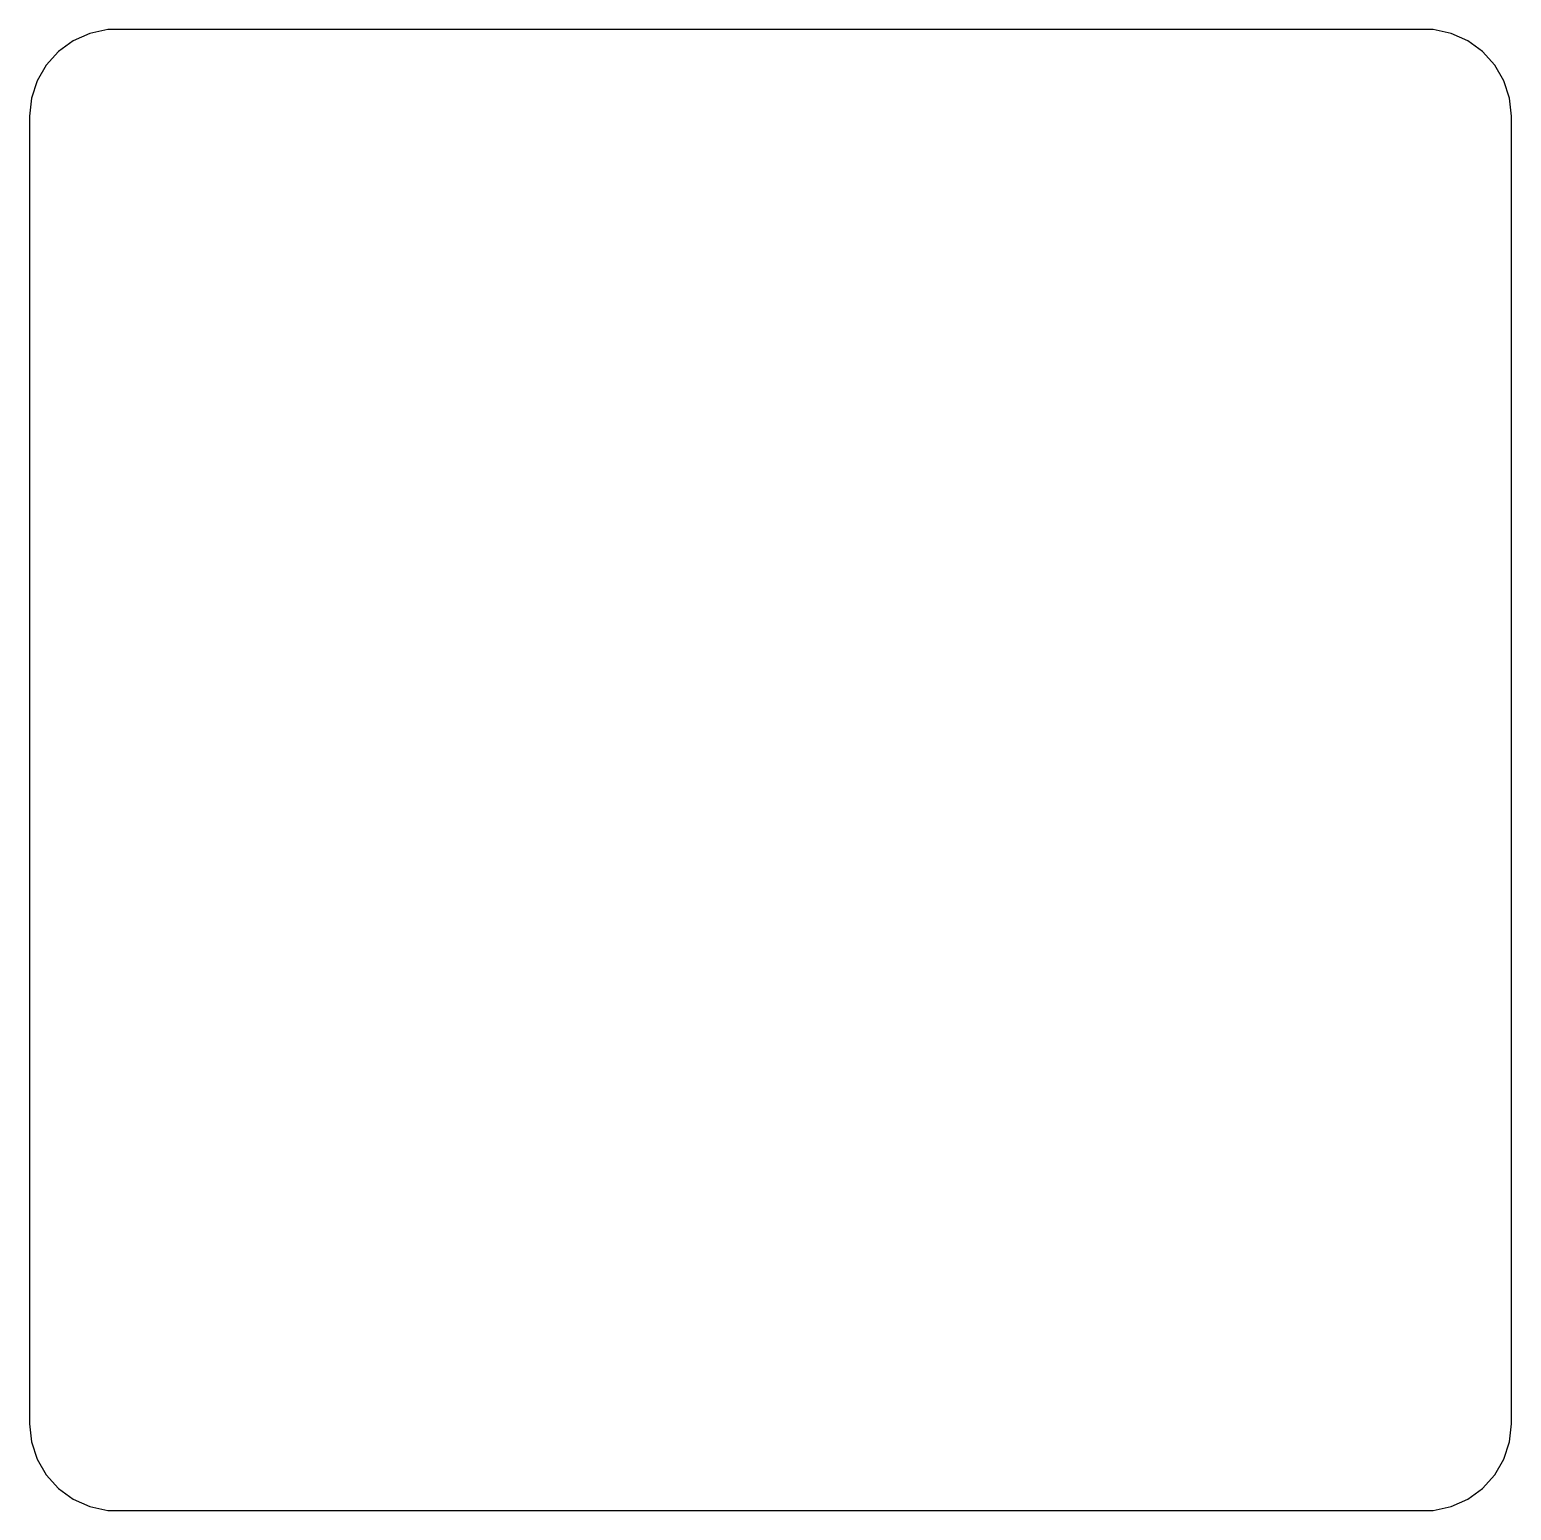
# Model space of a CAD drawing. Header units: metres. Extents: x -17 to 17, y -17 to 17.
import ezdxf

# ---------------------------------------------------------------- set-up
doc = ezdxf.new("R2010")
doc.units = ezdxf.units.M

msp = doc.modelspace()

# ---------------------------------------------------------------- linework, layer by layer
for p, q in [((-16, 16.732), (-16.3383, 16.4863)), ((-15.618, 16.9021), (-16, 16.732)), ((-15.209, 16.989), (-15.618, 16.9021)), ((15.209, 16.989), (-15.209, 16.989)), ((15.618, 16.9021), (15.209, 16.989)), ((16, 16.732), (15.618, 16.9021)), ((16.3383, 16.4863), (16, 16.732)), ((-16.3383, 16.4863), (-16.618, 16.1756)), ((16.618, 16.1756), (16.3383, 16.4863)), ((-16.618, 16.1756), (-16.8271, 15.8135)), ((16.8271, 15.8135), (16.618, 16.1756)), ((-16.8271, 15.8135), (-16.9563, 15.4158)), ((16.9563, 15.4158), (16.8271, 15.8135)), ((-16.9563, 15.4158), (-17, 15)), ((17, 15), (16.9563, 15.4158)), ((-17, 15), (-17, -15)), ((17, -15), (17, 15)), ((-17, -15), (-16.9563, -15.4158)), ((16.9563, -15.4158), (17, -15)), ((-16.9563, -15.4158), (-16.8271, -15.8135)), ((16.8271, -15.8135), (16.9563, -15.4158)), ((-16.8271, -15.8135), (-16.618, -16.1756)), ((16.618, -16.1756), (16.8271, -15.8135)), ((-16.618, -16.1756), (-16.3383, -16.4863)), ((16.3383, -16.4863), (16.618, -16.1756)), ((-16.3383, -16.4863), (-16, -16.732)), ((16, -16.732), (16.3383, -16.4863)), ((-16, -16.732), (-15.618, -16.9021)), ((-15.618, -16.9021), (-15.209, -16.989)), ((-15.209, -16.989), (15.209, -16.989)), ((15.209, -16.989), (15.618, -16.9021)), ((15.618, -16.9021), (16, -16.732))]:
    msp.add_line(p, q)

doc.saveas('drawing.dxf')
